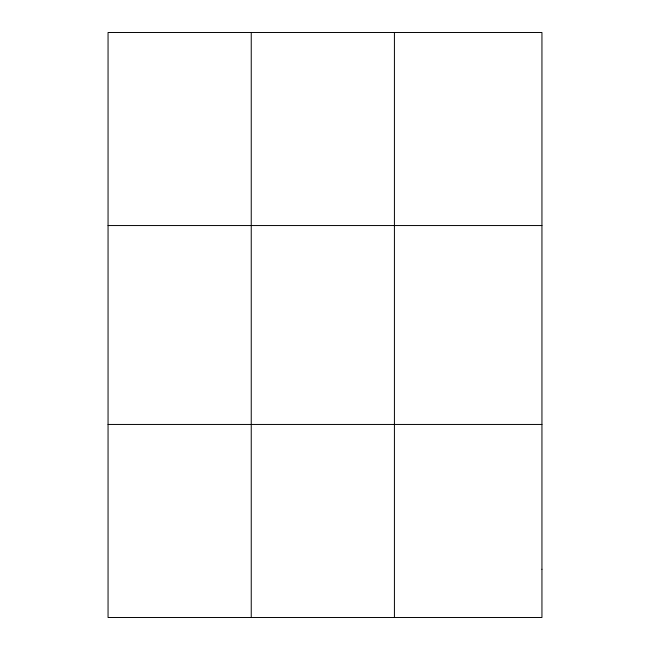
<?xml version="1.0" encoding="UTF-8"?>
<svg xmlns="http://www.w3.org/2000/svg" width="650" height="650" viewBox="0 0 650 650"><rect width="100%" height="100%" fill="white"/><g stroke="black" fill="none" stroke-linecap="round" stroke-linejoin="round"><path stroke-width="0.97" d="M251.241 617.5L251.241 32.5M394.42 617.5L394.42 32.5M108.054 225.55L541.946 225.55M108.054 424.45L541.946 424.45M541.946 569.238L541.946 617.5L108.054 617.5L108.054 32.5L541.946 32.5L541.946 569.238"/></g></svg>
